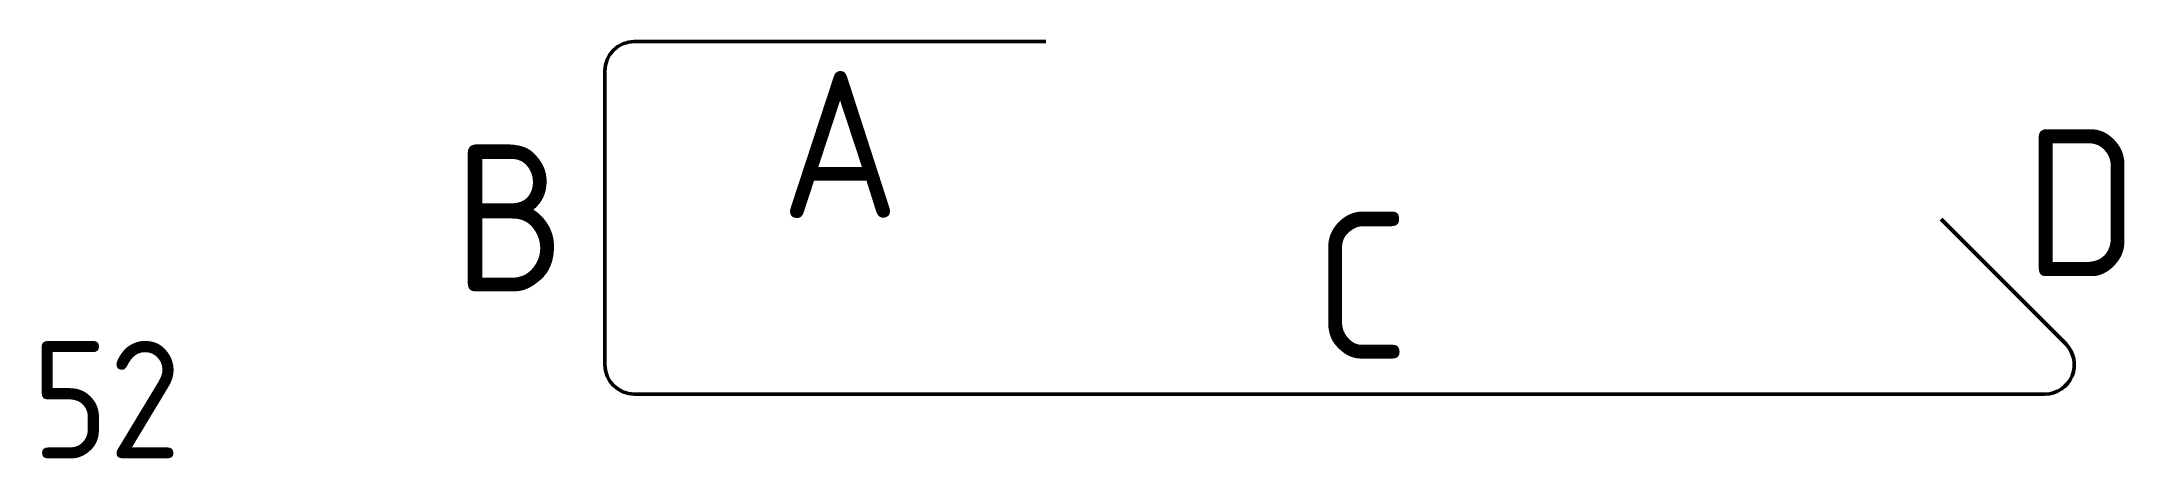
# Model space of a CAD drawing. Extents: x 234219 to 234573, y -48390 to -48319.
import ezdxf
from ezdxf.enums import TextEntityAlignment as Align

# ---------------------------------------------------------------- set-up
doc = ezdxf.new("R2010")
doc.units = 0
doc.layers.add('posedit.mtr.bar', color=7, linetype='Continuous', lineweight=50)
doc.layers.add('posedit.mtr.hidden', color=144, linetype='Continuous', plot=False)
doc.layers.add('posedit.mtr.text', color=3, linetype='Continuous')
doc.styles.add('posedit.ISOCPEUR', font='isocpeur.ttf', dxfattribs={"width": 0.9})

msp = doc.modelspace()

# ---------------------------------------------------------------- linework, layer by layer
at = {"layer": 'posedit.mtr.bar'}
for p, q in [((234319.97, -48319.34), (234389.97, -48319.34)), ((234314.97, -48324.34), (234314.97, -48374.34)), ((234542.29, -48349.59), (234563.5, -48370.81)), ((234319.97, -48379.34), (234559.97, -48379.34))]:
    msp.add_line(p, q, dxfattribs=at)
for centre, start, end in [((234319.97, -48324.34), 90, 180), ((234559.97, -48374.34), 270, 45), ((234319.97, -48374.34), 180, 270)]:
    msp.add_arc(centre, 5, start, end, dxfattribs=at)

# ---------------------------------------------------------------- texts
at = {"layer": 'posedit.mtr.hidden', "color": 144, "style": 'posedit.ISOCPEUR', "width": 0.9}
msp.add_text('52', height=20, dxfattribs=at).set_placement((234217.48, -48390.3))
at = {"layer": 'posedit.mtr.text', "style": 'posedit.ISOCPEUR', "width": 0.9}
msp.add_attdef('A', text='', height=25, dxfattribs=at).set_placement((234354.97, -48324.34), align=Align.TOP_CENTER)
for tag, p in [('D', (234566.19, -48346.76)), ('C', (234443.7, -48360.85))]:
    msp.add_attdef(tag, text='', height=25, dxfattribs=at).set_placement(p, align=Align.MIDDLE_CENTER)
msp.add_attdef('B', text='', height=25, dxfattribs=at).set_placement((234308.41, -48349.34), align=Align.MIDDLE_RIGHT)

doc.saveas('drawing.dxf')
